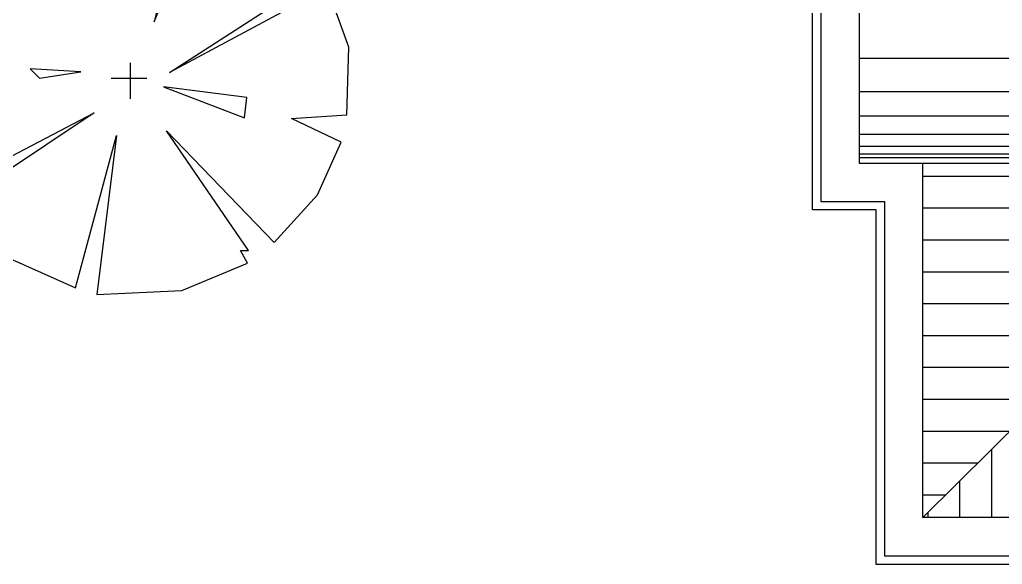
# Model space of a CAD drawing. Extents: x 225694 to 1397201, y -46174 to 794826.
# Drawn here: x 675558 to 687125, y 304058 to 310465 of the extents above; entities that cross this region are included whole.
import ezdxf

# ---------------------------------------------------------------- set-up
doc = ezdxf.new("R2010")
doc.units = 0
doc.header["$LTSCALE"] = 0.5
doc.header["$MEASUREMENT"] = 0
for name, color, linetype in [('KJ', 8, 'Continuous'), ('屋顶', 135, 'Continuous'), ('树', 124, 'Continuous')]:
    doc.layers.add(name, color=color, linetype=linetype)

# ---------------------------------------------------------------- blocks, each defined once
blk = doc.blocks.new('棕榈')
at = {"layer": '树', "color": 64, "linetype": 'Continuous'}
for p, q in [((-172.0380634261528, 1067.073194705816), (-553.1685424011375, 939.9776280907172)), ((336.1359085405129, 1024.708005834123), (-172.0380634261528, 1067.073194705816)), ((359.956563476444, 916.1472093504053), (336.1359085405129, 1024.708005834123)), ((426.1250494096166, 995.5819384848219), (359.956563476444, 916.1472093504053)), ((717.2663875154976, 842.0081288249276), (426.1250494096166, 995.5819384848219)), ((-553.1685424011375, 939.9776280907172), (-195.8587183620839, 270.0780790570716)), ((-688.1522537047713, 831.4168316070281), (-995.1740284346597, 529.5648608961928)), ((-566.4022395877546, 807.5864128666872), (-688.1522537047713, 831.4168316070281)), ((-195.8587183620839, 270.0780790570716), (-566.4022395877546, 807.5864128666872)), ((127.0434929917392, 219.7694172719275), (373.1902606630902, 812.8820614756478)), ((269.9674226073839, 807.5864128666872), (127.0434929917392, 219.7694172719275)), ((373.1902606630902, 812.8820614756478), (269.9674226073839, 807.5864128666872)), ((952.8261974375346, 550.7474553320353), (717.2663875154976, 842.0081288249276)), ((-995.1740284346597, 529.5648608961928), (-1146.038176362228, 45.01301317618345)), ((714.6196480781655, 357.4562811049182), (952.8261974375346, 550.7474553320353)), ((1056.04903549327, 402.4692942811234), (209.0924155487883, -50.30866178512224)), ((209.0924155487883, -50.30866178512224), (862.8370565684309, 370.6954026273306)), ((862.8370565684309, 370.6954026273306), (714.6196480781655, 357.4562811049182)), ((1169.858831298319, 84.73037774340628), (1056.04903549327, 402.4692942811234)), ((1159.27187354902, -278.0215519704725), (1169.858831298319, 84.73037774340628)), ((-1146.038176362228, 45.01301317618345), (-738.4403030139802, -10.59129721792124)), ((0, -192.0762816722199), (0, 0)), ((-738.4403030139802, -10.59129721792124), (-1159.271873548845, -58.25213469857408)), ((-537.2881057771738, -31.77389165376371), (-487.0000564679649, -82.08255343890778)), ((-264.6739437325305, -47.66083748065284), (-537.2881057771738, -31.77389165376371)), ((-487.0000564679649, -82.08255343890778), (-264.6739437325305, -47.66083748065284)), ((-1159.271873548845, -58.25213469857408), (-1079.869690429099, -495.1431449379088)), ((88.20806569360138, -83.51548518850177), (-103.2228380556771, -83.51548518850177)), ((177.3315423009481, -127.0955666150694), (611.3968100224592, -293.9084977973835)), ((624.6305072091054, -185.3477013136653), (177.3315423009481, -127.0955666150694)), ((611.3968100224592, -293.9084977973835), (624.6305072091054, -185.3477013136653)), ((-989.8805495599954, -683.1386705560653), (-193.2119789247372, -267.4302547525731)), ((-193.2119789247372, -267.4302547525731), (-936.9457608134398, -762.5733996904819)), ((862.8370565684309, -296.5563221018529), (1159.27187354902, -278.0215519704725)), ((1130.15773973841, -423.6518887169223), (862.8370565684309, -296.5563221018529)), ((632.5707255210582, -1003.525411398252), (193.2119789248682, -362.7519297138497)), ((193.2119789248682, -362.7519297138497), (770.2011762620386, -961.1602225265597)), ((-293.7880775431404, -1204.760058538799), (-73.24303998325195, -388.0152802034281)), ((-73.24303998325195, -388.0152802034281), (-179.9782817381201, -1239.181774497061)), ((1003.114246746743, -706.969089296399), (1130.15773973841, -423.6518887169223)), ((-1079.869690429099, -495.1431449379088), (-989.8805495599954, -683.1386705560653)), ((770.2011762620386, -961.1602225265597), (1003.114246746743, -706.969089296399)), ((-936.9457608134398, -762.5733996904819), (-661.6848593314935, -1040.594951660983)), ((-661.6848593314935, -1040.594951660983), (-293.7880775431404, -1204.760058538799)), ((627.277246646423, -1072.368843314747), (590.2228945238166, -1003.525411398252)), ((590.2228945238166, -1003.525411398252), (632.5707255210582, -1003.525411398252)), ((275.2609014820046, -1217.999180061219), (627.277246646423, -1072.368843314747)), ((-179.9782817381201, -1239.181774497061), (275.2609014820046, -1217.999180061219))]:
    blk.add_line(p, q, dxfattribs=at)
blk = doc.blocks.new('5w')
at = {"layer": 'KJ'}
h = blk.add_hatch(dxfattribs=at)
h.set_pattern_fill('LINE', color=256, scale=3000, angle=90, style=0)
h.set_pattern_definition([(90, (0, 0), (-375, 2.296136913416957e-14), [])])
h.paths.add_polyline_path([(921276.7310445609, 305103.3581077785), (921276.7310445609, 307823.180920042), (919996.7310445602, 307823.180920042), (918716.7310445595, 307823.1809200419), (918716.7310445595, 305103.3581077786, -0.4196210860549514), (913476.73104456, 305103.3581077786), (913476.7310445597, 307523.1809200419), (909376.7310445602, 307523.1809200419), (913306.7981586546, 303153.1809200418), (916096.7310445603, 303153.1809200418), (916096.7310445603, 302753.1809200419), (919996.7310445602, 302753.1809200419), (923896.7310445599, 302753.1809200419), (923896.7310445601, 303153.1809200418), (926686.6639304659, 303153.1809200418), (930616.7310445603, 307523.1809200419), (926516.7310445604, 307523.1809200419), (926516.7310445604, 305103.3581077786, -0.4196210860549514)])
h.paths.add_polyline_path([(913285.4050777098, 299653.1809200419), (912016.7310445608, 298513.5779423748), (912016.7310445609, 295263.1809200419), (912376.7310445607, 295263.1809200419), (912376.7310445604, 297603.003732305, -0.5201282768982385), (915616.731044561, 297603.0037323053), (915616.731044561, 295263.1809200421), (915916.731044561, 295263.1809200421), (915916.7310445609, 298403.180920042), (915676.7310445609, 298403.180920042), (915676.731044561, 299203.180920042), (916476.7310445609, 299203.180920042), (919996.7310445602, 299203.1809200419), (923516.7310445595, 299203.180920042), (924316.7310445595, 299203.180920042), (924316.7310445595, 298403.180920042), (924076.7310445595, 298403.180920042), (924076.7310445597, 295263.1809200421), (924376.7310445596, 295263.1809200421), (924376.7310445596, 297603.0037323058, -0.5201282768981731), (927616.73104456, 297603.003732305), (927616.7310445601, 295263.1809200419), (927976.7310445597, 295263.1809200419), (927976.7310445596, 298513.5779423749), (926708.0570114108, 299653.1809200419), (923896.7310445601, 299653.1809200419), (923896.73104456, 300053.180920042), (919996.7310445602, 300053.1809200419), (916096.7310445604, 300053.1809200419), (916096.7310445604, 299653.1809200419)])
h.paths.add_polyline_path([(910696.7310445603, 296574.6161701588), (909376.7310445604, 295263.180920042), (912016.7310445608, 295263.1809200419)])
h.paths.add_polyline_path([(930616.7310445602, 295263.180920042), (929296.7310445602, 296574.6161701588), (927976.7310445599, 295263.180920042)])
h = blk.add_hatch(dxfattribs=at)
h.set_pattern_fill('LINE', color=256, scale=3000, angle=180, style=0)
h.set_pattern_definition([(180, (0, 0), (-4.592273826833915e-14, -375), [])])
h.paths.add_polyline_path([(911013.3261904441, 299419.2536342934), (912016.7310445607, 298513.5779423746), (913296.7310445603, 299663.3546173125), (913296.7310445604, 303164.3749498928), (909376.7310445601, 307523.1809200419), (909376.7310445601, 303273.1809200422), (911026.7310445706, 303273.1809200422, -0.4030618954241377)])
h.paths.add_polyline_path([(912016.7310445606, 298513.5779423749), (910997.8960466856, 299433.1809200419), (910696.7310445602, 299433.1809200419), (910696.7310445604, 296574.616170159), (912016.7310445609, 295263.1809200417)])
h.paths.add_polyline_path([(910696.73104456, 299433.180920042), (909376.7310445603, 299433.180920042), (909376.7310445604, 295263.180920042), (910696.7310445602, 296574.6161701587)])
for p, q in [((911709.9726017675, 300664.2427259619), (908626.7310445602, 300664.2427259619)), ((911576.7841289925, 300269.6748154234), (908626.7310445602, 300269.6748154234)), ((911436.3418537135, 299984.6071148641), (908626.7310445602, 299984.6071148641)), ((911302.1781681904, 299770.8057686198), (908626.7310445602, 299770.8057686198)), ((911196.548474396, 299628.27077669), (908626.7310445602, 299628.27077669)), ((911122.9499844292, 299539.1855504966), (908626.7310445602, 299539.1855504965)), ((911083.7302467108, 299494.6452206998), (908626.7310445602, 299494.6452206998))]:
    blk.add_line(p, q, dxfattribs=at)
at = {"layer": '屋顶'}
for p, q in [((908076.7310445602, 298883.180920042), (908076.7310445604, 304123.1809200422)), ((908176.7310445604, 304023.1809200422), (908176.7310445602, 298983.180920042)), ((908626.7310445604, 303273.1809200422), (908626.7310445602, 299433.180920042)), ((908626.7310445602, 299433.180920042), (909376.7310445604, 299433.180920042)), ((909376.7310445603, 295263.1809200419), (909376.7310445602, 299433.180920042)), ((909376.7310445604, 299433.180920042), (911026.7310445595, 299433.180920042)), ((908176.7310445602, 298983.180920042), (908926.7310445604, 298983.180920042)), ((908676.7310445597, 298983.180920042), (908926.7310445604, 298983.180920042)), ((908926.7310445604, 298983.180920042), (908926.7310445606, 294813.180920042)), ((908926.7310445604, 298983.180920042), (908926.7310445606, 294813.180920042)), ((908826.7310445604, 298883.180920042), (908076.7310445602, 298883.180920042)), ((908826.7310445606, 294713.180920042), (908826.7310445604, 298883.180920042)), ((909376.7310445603, 295263.1809200419), (910696.7310445604, 296574.6161701588)), ((912016.7310445608, 295263.1809200419), (909376.7310445603, 295263.1809200419)), ((908926.7310445606, 294813.180920042), (912666.7310445602, 294813.180920042)), ((912766.7310445607, 294713.1809200419), (908826.7310445606, 294713.180920042))]:
    blk.add_line(p, q, dxfattribs=at)

msp = doc.modelspace()

# ---------------------------------------------------------------- block references
at = {"layer": 'KJ', "color": 7}
msp.add_blockref('5w', (-223187.5230593104, 9344.603039800364), dxfattribs=at)
at = {"layer": '树', "color": 7, "xscale": 2.197147679980844, "yscale": 2.197147679980844, "zscale": 2.19714768}
msp.add_blockref('棕榈', (676861.0159478751, 309955.672363384), dxfattribs=at)

doc.saveas('drawing.dxf')
